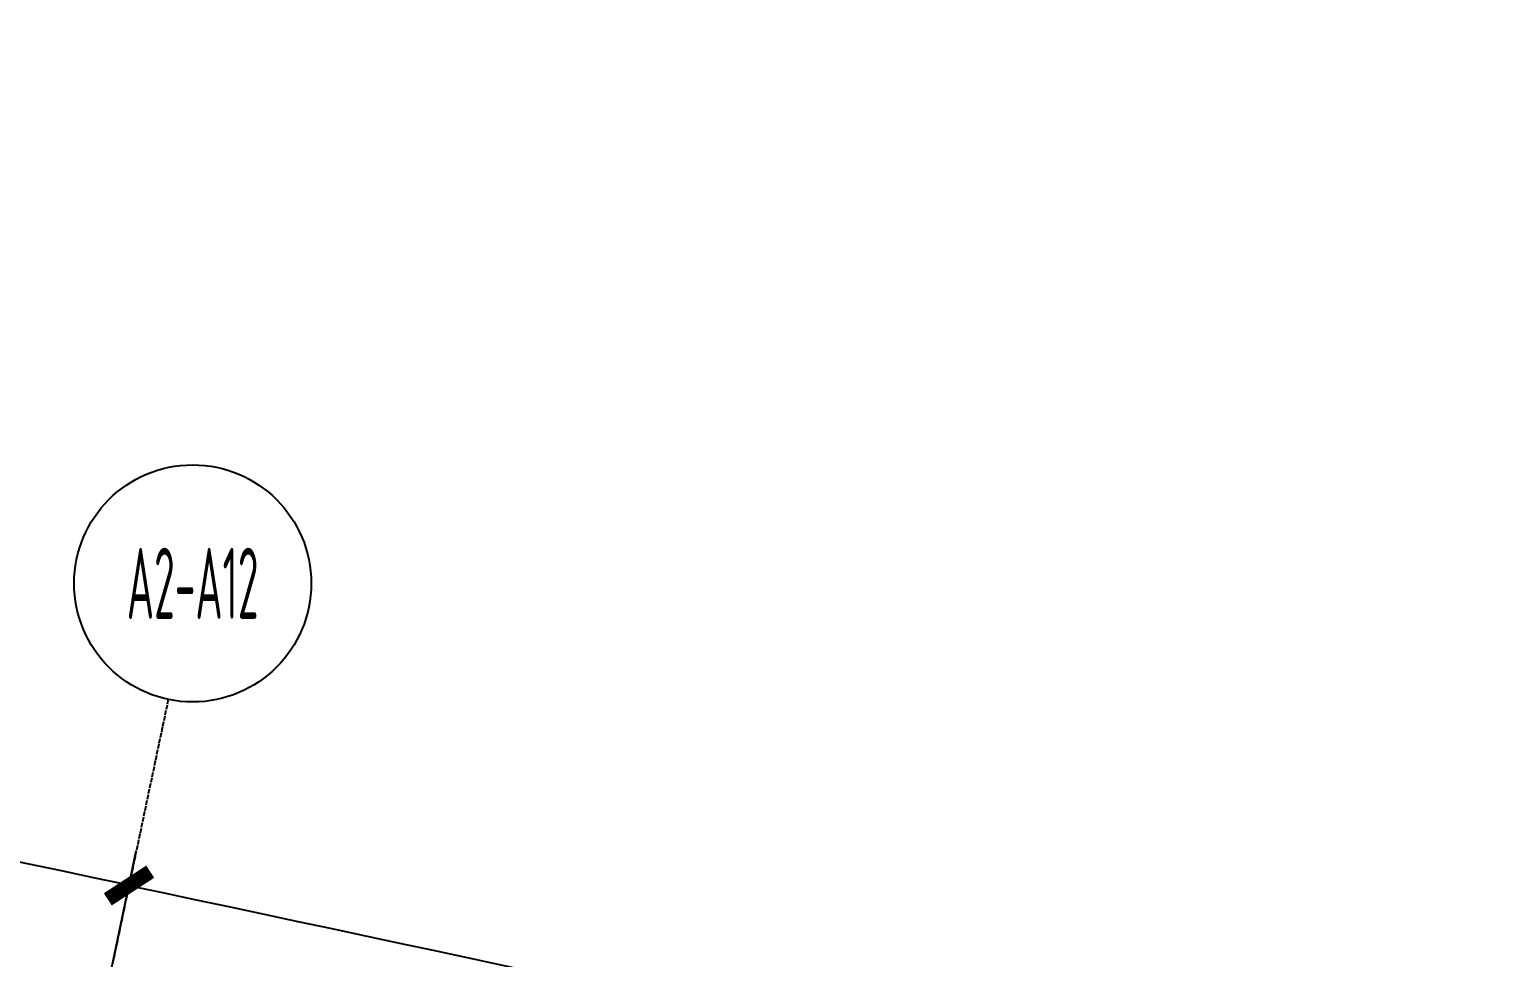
# Model space of a CAD drawing. Header units: millimetres. Extents: x 11639278 to 23698211, y -13072636 to -5537337.
# Drawn here: x 11786703 to 11792853, y -6309444 to -6305528 of the extents above; entities that cross this region are included whole.
import ezdxf
from ezdxf.enums import TextEntityAlignment as Align

# ---------------------------------------------------------------- set-up
doc = ezdxf.new("R2010")
doc.units = ezdxf.units.MM
doc.header["$LTSCALE"] = 10
doc.linetypes.add('A2-RI-F1$0$CENTER', pattern=[2, 1.25, -0.25, 0.25, -0.25])
doc.linetypes.add('A2-RI-F1$0$DOTE', pattern=[2.4200000000000004, 2, -0.2, 0.02, -0.2])
for name, color, linetype in [('A2-RB-F1$0$A-DIMS-100', 1, 'Continuous'), ('A2-RI-F1$0$A-DIMS-100', 1, 'Continuous'), ('A2-RI-F1$0$A-GRID', 1, 'A2-RI-F1$0$CENTER'), ('A2-RI-F1$0$A-HATH-GRAY', 8, 'Continuous'), ('A2-RI-F1$0$A-SYMB', 4, 'Continuous'), ('A2-RI-F1$0$A-WALL', 7, 'Continuous')]:
    doc.layers.add(name, color=color, linetype=linetype)
doc.styles.add('A2-RB-F1$0$XD2008', font='hzs.shx', dxfattribs={"width": 0.7, "bigfont": 'hztxt.shx'})
doc.styles.add('A2-RI-F1$0$ECADI', font='hzs.shx', dxfattribs={"width": 0.7, "bigfont": 'hztxt.shx'})
doc.styles.add('A2-RI-F1$0$XD2008', font='hzs.shx', dxfattribs={"width": 0.7, "bigfont": 'hztxt.shx'})
doc.dimstyles.new('A2-RB-F1$0$XD100', dxfattribs={"dimscale": 100, "dimtxt": 3.5, "dimasz": 1.5, "dimexe": 1, "dimexo": 2, "dimgap": 0.5, "dimtad": 1, "dimdec": 0, "dimdsep": 46, "dimtxsty": 'A2-RB-F1$0$XD2008', "dimcen": 2.5, "dimclrt": 4, "dimaunit": 1, "dimadec": 0, "dimazin": 0, "dimtfac": 1, "dimtdec": 0, "dimtix": 1, "dimtmove": 1, "dimatfit": 3, "dimfxl": 0, "dimtolj": 1, "dimtzin": 0, "dimarcsym": 0})
doc.dimstyles.new('A2-RI-F1$0$XD150', dxfattribs={"dimscale": 150, "dimtxt": 3, "dimasz": 1.5, "dimexe": 1, "dimexo": 2, "dimgap": 0.5, "dimtad": 1, "dimdec": 0, "dimdsep": 46, "dimtxsty": 'A2-RI-F1$0$XD2008', "dimcen": 2.5, "dimclrt": 4, "dimaunit": 1, "dimadec": 0, "dimazin": 0, "dimtfac": 1, "dimtdec": 0, "dimtix": 1, "dimtmove": 2, "dimatfit": 3, "dimfxl": 0, "dimtolj": 1, "dimtzin": 0, "dimarcsym": 0})

# ---------------------------------------------------------------- blocks, each defined once
blk = doc.blocks.new('A2-RB-F1$0$_ArchTick')
at = {"color": 0, "linetype": 'ByBlock', "const_width": 0.4}
blk.add_lwpolyline([(-0.5, -0.5), (0.5, 0.5)], dxfattribs=at)
blk = doc.blocks.new('*D1081')
at = {"layer": 'A2-RB-F1$0$A-DIMS-100', "color": 0, "lineweight": -2, "transparency": 16777216}
blk.add_line((11782413.45240064, -6380712.186264241), (11782235.91495816, -6382444.780629508), dxfattribs=at)
at = {"layer": 'Defpoints', "color": 0, "transparency": 16777216}
for p in [(11790117.55804997, -6305527.538725156), (11782235.91495816, -6382444.780629508)]:
    blk.add_point(p, dxfattribs=at)
at = {"layer": 'A2-RB-F1$0$A-DIMS-100', "color": 0, "lineweight": -2, "transparency": 16777216, "xscale": 100, "yscale": 100, "zscale": 100, "rotation": 264.1493711769298}
blk.add_blockref('A2-RB-F1$0$_ArchTick', (11782235.91495816, -6382444.780629508), dxfattribs=at)
at = {"layer": 'A2-RB-F1$0$A-DIMS-100', "color": 4, "transparency": 16777216, "insert": (11782116.14600526, -6381406.329334301), "char_height": 350, "attachment_point": 5, "rotation": 84.14937117692988, "style": 'A2-RB-F1$0$XD2008'}
blk.add_mtext('\\A1;R77300', dxfattribs=at)
blk = doc.blocks.new('A2-RI-F1$0$ECADI-TAG-GRID')
at = {"color": 13}
blk.add_circle((0, 0), 5, dxfattribs=at)
at = {"style": 'A2-RI-F1$0$ECADI', "width": 0.7}
blk.add_attdef('GRID', text='', height=5, dxfattribs=at).set_placement((0, 0), align=Align.MIDDLE)
blk = doc.blocks.new('A2-RI-F1$0$_ArchTick')
at = {"color": 0, "linetype": 'ByBlock', "const_width": 0.4}
blk.add_lwpolyline([(-0.5, -0.5), (0.5, 0.5)], dxfattribs=at)
blk = doc.blocks.new('*D1596')
at = {"layer": 'A2-RI-F1$0$A-DIMS-100', "color": 0, "lineweight": -2, "ltscale": 3, "transparency": 16777216}
for p, q in [((11786761.02147997, -6310862.709350006), (11787155.08607449, -6308993.696035682)), ((11795825.46191368, -6312910.229153424), (11796273.03091128, -6311053.301673377))]:
    blk.add_line(p, q, dxfattribs=at)
blk.add_arc((11720000.6272322, -6627501.320008712), 325360.1041002349, 76.44866099290795, 78.09407940464088, dxfattribs=at)
at = {"layer": 'Defpoints', "color": 0, "ltscale": 3, "transparency": 16777216}
for p in [(11793206.58448156, -6310483.836006142), (11786699.12989074, -6311156.255651606), (11795755.16694951, -6313201.877259903), (11720000.6272322, -6627501.320008712)]:
    blk.add_point(p, dxfattribs=at)
at = {"layer": 'A2-RI-F1$0$A-DIMS-100', "color": 0, "lineweight": -2, "ltscale": 3, "transparency": 16777216, "xscale": 150, "yscale": 150, "zscale": 150}
for p, rotation in [((11787124.14027987, -6309140.469186482), 168.0940794046409), ((11796237.8834292, -6311199.125726616), 346.4486609929079)]:
    blk.add_blockref('A2-RI-F1$0$_ArchTick', p, dxfattribs=dict(at, rotation=rotation))
at = {"layer": 'A2-RI-F1$0$A-DIMS-100', "color": 4, "ltscale": 3, "transparency": 16777216, "insert": (11791754.50212667, -6309844.453499888), "char_height": 450, "attachment_point": 5, "rotation": 347.27137019877443, "style": 'A2-RI-F1$0$XD2008'}
blk.add_mtext('\\A1;1.65°', dxfattribs=at)
blk = doc.blocks.new('*D1600')
at = {"layer": 'A2-RI-F1$0$A-DIMS-100', "color": 0, "lineweight": -2, "ltscale": 3, "transparency": 16777216}
for p, q in [((11777641.52608197, -6309076.310344297), (11777982.1782963, -6307194.448909052)), ((11786761.02147997, -6310862.709350007), (11787155.56904226, -6308991.405362496))]:
    blk.add_line(p, q, dxfattribs=at)
blk.add_arc((11720000.62723222, -6627501.320008716), 325362.4451345189, 78.09407940464406, 79.73949781637734, dxfattribs=at)
at = {"layer": 'Defpoints', "color": 0, "ltscale": 3, "transparency": 16777216}
for p in [(11784074.01340904, -6308510.219995333), (11777588.08890751, -6309371.51276364), (11786699.12989074, -6311156.255651606), (11720000.62723222, -6627501.320008716)]:
    blk.add_point(p, dxfattribs=at)
at = {"layer": 'A2-RI-F1$0$A-DIMS-100', "color": 0, "lineweight": -2, "ltscale": 3, "transparency": 16777216, "xscale": 150, "yscale": 150, "zscale": 150}
for p, rotation in [((11777955.45970907, -6307342.050118724), 169.7394978163773), ((11787124.62324765, -6309138.178513296), 348.0940794046441)]:
    blk.add_blockref('A2-RI-F1$0$_ArchTick', p, dxfattribs=dict(at, rotation=rotation))
at = {"layer": 'A2-RI-F1$0$A-DIMS-100', "color": 4, "ltscale": 3, "transparency": 16777216, "insert": (11782604.15956104, -6307912.794071149), "char_height": 450, "attachment_point": 5, "rotation": 348.91678861051054, "style": 'A2-RI-F1$0$XD2008'}
blk.add_mtext('\\A1;1.65°', dxfattribs=at)
blk = doc.blocks.new('A2-RB-F1')
at = {"layer": 'A2-RB-F1$0$A-DIMS-100'}
dim = blk.add_radius_dim(center=(11790117.55804997, -6305527.538725156), mpoint=(11782235.91495816, -6382444.780629508), text='R77300', dimstyle='A2-RB-F1$0$XD100', override={"dimasz": 1, "dimblk1": 'A2-RB-F1$0$_ArchTick', "dimblk2": 'A2-RB-F1$0$_ArchTick', "dimsah": 1}, dxfattribs=at)
dim.commit()
dim.dimension.update_dxf_attribs({"geometry": '*D1081', "text_midpoint": (11782339.97398545, -6381429.264793376), "dimtype": 132})
blk = doc.blocks.new('A2-RI-F1')
at = {"layer": 'A2-RI-F1$0$A-HATH-GRAY', "ltscale": 3}
h = blk.add_hatch(color=256, dxfattribs=at)
h.paths.add_polyline_path([(11790116.08440735, -6326355.420583756), (11789336.48704571, -6326175.721999056), (11789104.02789268, -6327140.176331323), (11789881.7562484, -6327327.629271274)], flags=17)
h.paths.add_polyline_path([(11784982.07750059, -6317845.927547015), (11785569.17010833, -6317969.710703944), (11785692.95326526, -6317382.618096206), (11785105.86065752, -6317258.834939277)])
h.paths.add_polyline_path([(11783331.63540817, -6325673.828983516), (11783918.72801591, -6325797.612140444), (11784042.51117283, -6325210.519532707), (11783455.4185651, -6325086.736375777)], flags=17)
h.paths.add_polyline_path([(11787538.95659537, -6310566.061386202), (11786168.76169603, -6310278.714510296), (11785797.41200836, -6312039.993362097), (11787167.60690771, -6312327.340238004)])
h.paths.add_polyline_path([(11778410.62245153, -6308757.447392059), (11777032.7416437, -6308509.562804598), (11776712.11847465, -6310280.778366802), (11778089.99928248, -6310528.662954263)])
h.paths.add_polyline_path([(11790242.3600651, -6324537.328204209), (11791465.11188933, -6319482.900487989), (11790976.76614521, -6319370.335921482), (11791211.09430416, -6318398.12723396), (11791992.60684113, -6318578.287661324), (11790534.71163159, -6324604.715762605)])
edge = h.paths.add_edge_path()
edge.add_arc((11715428.67205148, -6654719.330084357), 328247.9795160223, 79.92266014707627, 81.00674811684888, ccw=False)
edge.add_line((11772864.63270262, -6331535.409567832), (11773061.22478829, -6330451.810558354))
edge.add_line((11773061.22478829, -6330451.810558354), (11774438.40910733, -6330701.106125399))
edge.add_line((11774438.40910733, -6330701.106125399), (11774242.24376963, -6331784.782944146))
edge.add_arc((11720000.66023522, -6627501.219028139), 300649.8959829168, 78.2274827493768, 79.60609913589502, ccw=False)
edge.add_line((11781341.20636825, -6333175.383677858), (11781568.29230941, -6332098.352867032))
edge.add_line((11781568.29230941, -6332098.352867032), (11782938.28711665, -6332386.645067665))
edge.add_line((11782938.28711665, -6332386.645067665), (11782711.08888637, -6333464.210995262))
edge.add_arc((11720000.66025055, -6627501.218953365), 300649.8959065875, 77.05850786861481, 77.96068022842718, ccw=False)
edge.add_line((11787332.99463505, -6334488.050896065), (11787450.15923036, -6334001.944412149))
edge.add_line((11787450.15923036, -6334001.944412149), (11788229.75659201, -6334181.64299685))
edge.add_line((11788229.75659201, -6334181.64299685), (11788112.58213476, -6334667.770404884))
edge.add_line((11788112.58213476, -6334667.770404884), (11791758.17982042, -6335546.492573418))
edge.add_line((11791758.17982042, -6335546.492573418), (11791875.34972358, -6335060.364067676))
edge.add_line((11791875.34972358, -6335060.364067676), (11792167.69873419, -6335127.751036939))
edge.add_line((11792167.69873419, -6335127.751036939), (11793115.12148292, -6331196.970241321))
edge.add_line((11793115.12148292, -6331196.970241321), (11789518.12823036, -6330329.998559081))
edge.add_line((11789518.12823036, -6330329.998559081), (11789588.42323071, -6330038.350461305))
edge.add_line((11789588.42323071, -6330038.350461305), (11792893.76428709, -6330835.029860979))
edge.add_line((11792893.76428709, -6330835.029860979), (11793527.30042168, -6328206.553466046))
edge.add_line((11793527.30042168, -6328206.553466046), (11790221.95518572, -6327409.877326669))
edge.add_line((11790221.95518572, -6327409.877326669), (11790291.81084261, -6327117.872597164))
edge.add_line((11790291.81084261, -6327117.872597164), (11793598.84220926, -6327909.006524483))
edge.add_line((11793598.84220926, -6327909.006524483), (11793761.62991507, -6327234.339242093))
edge.add_line((11793761.62991507, -6327234.339242093), (11794248.8782661, -6327346.650857532))
edge.add_line((11794248.8782661, -6327346.650857532), (11795889.11156035, -6320541.454822238))
edge.add_line((11795889.11156035, -6320541.454822238), (11795401.86320933, -6320429.143206801))
edge.add_line((11795401.86320933, -6320429.143206801), (11795636.30384598, -6319456.961643168))
edge.add_line((11795636.30384598, -6319456.961643168), (11796415.78872992, -6319636.63310398))
edge.add_line((11796415.78872992, -6319636.63310398), (11794305.0862716, -6328393.767867261))
edge.add_line((11794305.0862716, -6328393.767867261), (11793818.89614066, -6328277.065346335))
edge.add_line((11793818.89614066, -6328277.065346335), (11793208.84808423, -6330808.106095122))
edge.add_line((11793208.84808423, -6330808.106095122), (11793694.92826932, -6330925.264351713))
edge.add_line((11793694.92826932, -6330925.264351713), (11792418.74809936, -6336220.03325031))
edge.add_arc((11720132.33392726, -6626770.158887025), 299407.249714115, 76.02894159591493, 81.04323988807005)
edge.add_line((11766746.75925568, -6331013.846135003), (11766739.78624526, -6330506.692948949))
at = {"layer": 'A2-RI-F1$0$A-GRID', "linetype": 'A2-RI-F1$0$DOTE'}
blk.add_line((11787289.87327002, -6308354.411370468), (11781809.69541037, -6334346.41214213), dxfattribs=at)
blk.add_arc((11720000.63904913, -6627501.320939044), 323299.9999999902, 75.58928457788856, 81.42036267347753, dxfattribs=at)
at = {"layer": 'A2-RI-F1$0$A-WALL'}
blk.add_arc((11720000.63904913, -6627501.320939025), 324049.9999999708, 77.43885701328405, 80.95343476523328, dxfattribs=at)
at = {"layer": 'A2-RI-F1$0$A-SYMB'}
ref = blk.add_blockref('A2-RI-F1$0$ECADI-TAG-GRID', (11787393.0259008, -6307865.167530688), dxfattribs=dict(at, xscale=100, yscale=100, zscale=100))
ref.add_attrib('GRID', 'A2-A12', dxfattribs={"layer": '0', "extrusion": (0, 0, -1), "height": 300, "style": 'A2-RI-F1$0$ECADI', "text_generation_flag": 2, "width": 0.5}).set_placement((-11787393.0259008, -6307865.167530688), align=Align.MIDDLE)
at = {"layer": 'A2-RI-F1$0$A-DIMS-100', "ltscale": 3}
for base, center, p2, picture, middle in [((11784074.01340904, -6308510.219995333), (11720000.62723221, -6627501.320008716), (11777588.08890751, -6309371.512763639), '*D1600', (11782604.15956104, -6307912.794071149)), ((11793206.58448156, -6310483.836006142), (11720000.6272322, -6627501.320008712), (11795755.16694951, -6313201.877259904), '*D1596', (11791754.50212666, -6309844.453499888))]:
    dim = blk.add_angular_dim_3p(base=base, center=center, p1=(11786699.12989074, -6311156.255651605), p2=p2, dimstyle='A2-RI-F1$0$XD150', override={"dimscale": 150, "dimasz": 1, "dimblk": 'A2-RI-F1$0$_ArchTick', "dimaunit": 0, "dimadec": 2}, dxfattribs=at)
    dim.commit()
    dim.dimension.update_dxf_attribs({"geometry": picture, "text_midpoint": middle})

msp = doc.modelspace()

# ---------------------------------------------------------------- block references
for name in ['A2-RI-F1', 'A2-RB-F1']:
    msp.add_blockref(name, (0, 0))

doc.saveas('drawing.dxf')
